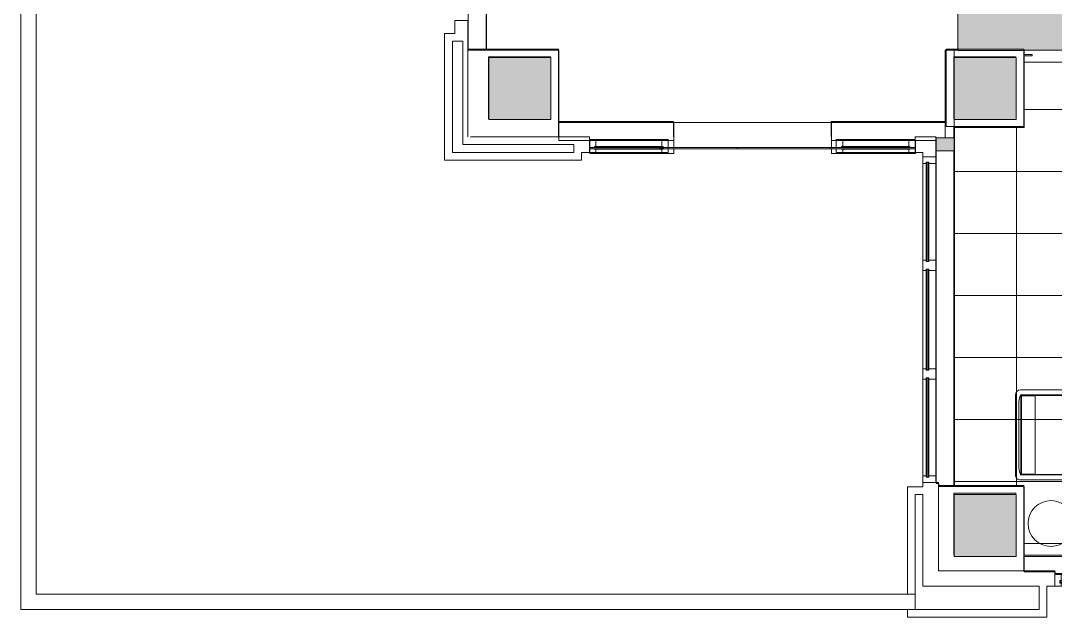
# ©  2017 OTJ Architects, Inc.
# Model space of a CAD drawing. Header units: inches. Extents: x -1206 to 1060, y -822 to 854.
# Drawn here: x -1157.1 to -756.8, y -770.8 to -539.8 of the extents above; entities that cross this region are included whole.
import ezdxf

# ---------------------------------------------------------------- set-up
doc = ezdxf.new("R2010")
doc.units = ezdxf.units.IN
doc.header["$MEASUREMENT"] = 0
doc.linetypes.add('X1$0$IMPORT-2DASHES', pattern=[163.199999, 71.999999, -24, 9.6, -24, 9.6, -24])
for name, color, linetype, lineweight in [('X1$0$18_0109_REV_dwg _7_', 8, 'Continuous', 9), ('X1$0$A-Anno-Revs-FinF', 7, 'Continuous', 9), ('X1$0$A-CLNG', 13, 'Continuous', 13), ('X1$0$A-CLNG-PATT', 13, 'Continuous', 13), ('X1$0$A-WALL', 113, 'Continuous', 13), ('X1$0$A-WALL-PATT', 111, 'Continuous', 13), ('X1$0$ArchiCAD Windows_Pen_No__4', 7, 'Continuous', 9), ('X1$0$BB Columns_Pen_No__3', 250, 'Continuous', 20), ('X1$0$BB Columns_Pen_No__7', 250, 'Continuous', 20), ('X1$0$BB Shell_Pen_No__100', 250, 'Continuous', 20), ('X1$0$BB Shell_Pen_No__95', 250, 'Continuous', 20), ('X1$0$GLZ_GLAZING', 7, 'Continuous', 9), ('X1$0$I-FURN', 30, 'Continuous', 9), ('X1$0$I-WALL', 2, 'Continuous', 13), ('X1$0$S-COLS', 52, 'Continuous', 9)]:
    doc.layers.add(name, color=color, linetype=linetype, lineweight=lineweight)

# ---------------------------------------------------------------- blocks, each defined once
blk = doc.blocks.new('X1$0$Cahoots_Tables - Small Round-4938073-FIRST FLOOR RCP')
at = {"layer": 'X1$0$I-FURN'}
for start, end in [(0, 180), (180, 0)]:
    blk.add_arc((0.015625, 0), 8.858268, start, end, dxfattribs=at)
blk = doc.blocks.new('X1$0$Bernhardt_Design-Chair-Lounge-Atlantic - 6262-4902859-FIRST FLOOR RCP')
at = {"layer": 'X1$0$I-FURN'}
for p, q in [((-17.42, -13.19), (-17.42, 12.18)), ((-15.51, 14.09), (-15.28, 14.09)), ((-15.51, -13.19), (-15.51, 14.09)), ((-15.28, 15.19), (15.28, 15.19)), ((-15.28, 14.09), (-15.28, 15.19)), ((-15.28, 14.09), (-15.28, -12.99)), ((15.28, 15.19), (15.28, 14.09)), ((15.28, 14.09), (15.51, 14.09)), ((15.28, 14.09), (15.28, -12.99)), ((15.51, -13.19), (15.51, 14.09)), ((17.42, 12.18), (17.42, -13.19)), ((-15.28, -7.55), (0, -7.55)), ((-15.15, -12.84), (-15.15, -7.55)), ((15.28, -7.55), (0, -7.55)), ((15.15, -12.84), (15.15, -7.55)), ((-15.42, -13.27), (-14.98, -13.27)), ((15.42, -15.19), (-15.42, -15.19)), ((0, -12.84), (-15.15, -12.84)), ((-15.15, -13.09), (0, -13.09)), ((0, -13.82), (-12.92, -13.82)), ((0, -12.84), (15.15, -12.84)), ((15.15, -13.09), (0, -13.09)), ((0, -13.82), (12.92, -13.82)), ((15.42, -13.27), (14.98, -13.27))]:
    blk.add_line(p, q, dxfattribs=at)
for centre, radius, start, end in [((-15.51, 12.18), 1.92, 90, 180), ((15.51, 12.18), 1.92, 0, 90), ((-15.42, -13.19), 2, 180, 270), ((-15.42, -13.19), 0.0845, 180, 270), ((15.42, -13.19), 2, 270, 0), ((15.42, -13.19), 0.0845, 270, 0)]:
    blk.add_arc(centre, radius, start, end, dxfattribs=at)
for points, knots in [([(-15.15, -12.84), (-15.16, -12.84), (-15.18, -12.85), (-15.2, -12.86), (-15.21, -12.87), (-15.22, -12.88), (-15.23, -12.89), (-15.24, -12.9), (-15.25, -12.91), (-15.26, -12.92), (-15.26, -12.93), (-15.27, -12.95), (-15.28, -12.97), (-15.28, -13), (-15.28, -13.02), (-15.27, -13.04), (-15.26, -13.06), (-15.26, -13.06), (-15.25, -13.07), (-15.24, -13.08), (-15.23, -13.08), (-15.22, -13.09), (-15.21, -13.09), (-15.2, -13.09), (-15.18, -13.09), (-15.16, -13.09), (-15.15, -13.09)], [0, 0, 0, 0, 0.083333, 0.125, 0.166667, 0.1875, 0.208333, 0.25, 0.270833, 0.291667, 0.333333, 0.375, 0.416667, 0.5, 0.583333, 0.625, 0.666667, 0.708333, 0.729167, 0.75, 0.791667, 0.833333, 0.854167, 0.875, 0.916667, 1, 1, 1, 1]), ([(-12.92, -13.82), (-13.42, -13.82), (-14.14, -13.73), (-14.91, -13.39), (-15.15, -13.09)], [0, 0, 0, 0, 0.0573308, 0.1116574, 0.1116574, 0.1116574, 0.1116574]), ([(12.92, -13.82), (13.42, -13.82), (14.14, -13.73), (14.91, -13.39), (15.15, -13.09)], [0, 0, 0, 0, 0.0573308, 0.1116574, 0.1116574, 0.1116574, 0.1116574]), ([(15.15, -12.84), (15.16, -12.84), (15.18, -12.85), (15.2, -12.86), (15.21, -12.87), (15.22, -12.88), (15.23, -12.89), (15.24, -12.9), (15.25, -12.91), (15.26, -12.92), (15.26, -12.93), (15.27, -12.95), (15.28, -12.97), (15.28, -13), (15.28, -13.02), (15.27, -13.04), (15.26, -13.06), (15.26, -13.06), (15.25, -13.07), (15.24, -13.08), (15.23, -13.08), (15.22, -13.09), (15.21, -13.09), (15.2, -13.09), (15.18, -13.09), (15.16, -13.09), (15.15, -13.09)], [0, 0, 0, 0, 0.083333, 0.125, 0.166667, 0.1875, 0.208333, 0.25, 0.270833, 0.291667, 0.333333, 0.375, 0.416667, 0.5, 0.583333, 0.625, 0.666667, 0.708333, 0.729167, 0.75, 0.791667, 0.833333, 0.854167, 0.875, 0.916667, 1, 1, 1, 1])]:
    blk.add_open_spline(points, degree=3, knots=knots, dxfattribs=at)
blk = doc.blocks.new('X1$0$Walls 20 - Walls 1-5284883-FIRST FLOOR RCP')
at = {"layer": 'X1$0$A-WALL', "lineweight": 9}
for p, q in [((126.07, 386.06), (132.07, 386.06)), ((126.07, 236.06), (126.07, 386.06)), ((132.07, 386.06), (132.07, 374.06)), ((132.07, 374.06), (133.07, 374.06)), ((133.07, 374.06), (133.07, 248.06)), ((133.07, 248.06), (132.07, 248.06)), ((132.07, 248.06), (132.07, 236.06)), ((132.07, 236.06), (126.07, 236.06))]:
    blk.add_line(p, q, dxfattribs=at)
blk = doc.blocks.new('X1$0$Walls 21 - Walls 1-5284955-FIRST FLOOR RCP')
at = {"layer": 'X1$0$A-WALL', "lineweight": 9}
for p, q in [((-802.93, -718.94), (-802.93, -590.18)), ((-795.93, -590.18), (-795.93, -720.19)), ((-801.93, -718.94), (-802.93, -718.94)), ((-801.93, -720.19), (-801.93, -718.94)), ((-795.93, -720.19), (-801.93, -720.19))]:
    blk.add_line(p, q, dxfattribs=at)
blk = doc.blocks.new('X1$0$Walls 24 - Walls 1-5285480-FIRST FLOOR RCP')
at = {"layer": 'X1$0$A-WALL', "lineweight": 9}
for p, q in [((-1156.93, -396.99), (-1156.93, -333.94)), ((-1156.93, -333.94), (-1150.99, -333.94)), ((-1150.99, -333.94), (-1150.99, -389.98)), ((-1150.99, -389.98), (-976.93, -389.98)), ((-976.93, -389.98), (-976.93, -551.19)), ((-982.93, -396.99), (-1156.93, -396.99)), ((-982.93, -414.19), (-982.93, -396.99)), ((-983.93, -551.19), (-983.93, -414.19)), ((-983.93, -414.19), (-982.93, -414.19)), ((-976.93, -551.19), (-983.93, -551.19))]:
    blk.add_line(p, q, dxfattribs=at)
blk = doc.blocks.new('X1$0$18_0109_REV_dwg _7__window-fixed-5632552-FIRST FLOOR RCP')
at = {"layer": 'X1$0$ArchiCAD Windows_Pen_No__4', "color": 253, "linetype": 'X1$0$IMPORT-2DASHES'}
for p, q in [((-6723.6, 3788.31), (-6761.1, 3788.31)), ((-6681.6, 3788.31), (-6719.6, 3788.31)), ((-6640.1, 3788.31), (-6677.6, 3788.31)), ((-6723.6, 3783.31), (-6761.1, 3783.31)), ((-6681.6, 3783.31), (-6719.6, 3783.31)), ((-6640.09, 3783.31), (-6677.6, 3783.31))]:
    blk.add_line(p, q, dxfattribs=at)
at = {"layer": 'X1$0$ArchiCAD Windows_Pen_No__4', "color": 253, "flags": 128}
for points in [[(-6723.17, 3788.31), (-6721.6, 3788.31), (-6720.02, 3788.31)], [(-6681.17, 3788.31), (-6679.6, 3788.31), (-6678.02, 3788.31)]]:
    blk.add_lwpolyline(points, dxfattribs=at)
at = {"layer": 'X1$0$GLZ_GLAZING', "color": 253}
for p, q in [((-6723.1, 3786.81), (-6761.6, 3786.81)), ((-6761.6, 3786.32), (-6723.1, 3786.32)), ((-6681.1, 3786.81), (-6720.1, 3786.81)), ((-6720.1, 3786.32), (-6681.1, 3786.32)), ((-6639.59, 3786.81), (-6678.1, 3786.81)), ((-6678.1, 3786.32), (-6639.6, 3786.32))]:
    blk.add_line(p, q, dxfattribs=at)
at = {"layer": 'X1$0$GLZ_GLAZING', "color": 253, "flags": 128}
for points in [[(-6763.6, 3783.31), (-6761.1, 3783.31), (-6761.1, 3786.06), (-6761.6, 3786.06), (-6761.6, 3787.06), (-6761.1, 3787.06), (-6761.1, 3788.31), (-6763.6, 3788.31), (-6763.6, 3787.06), (-6763.6, 3786.06)], [(-6719.6, 3783.31), (-6723.6, 3783.31), (-6723.6, 3786.06), (-6723.1, 3786.06), (-6723.1, 3787.06), (-6723.6, 3787.06), (-6723.6, 3788.31), (-6719.6, 3788.31), (-6719.6, 3787.06), (-6720.1, 3787.06), (-6720.1, 3786.06), (-6719.6, 3786.06)], [(-6681.1, 3786.06), (-6681.1, 3787.06), (-6720.1, 3787.06), (-6720.1, 3786.07), (-6681.59, 3786.07)], [(-6677.6, 3783.31), (-6681.6, 3783.31), (-6681.6, 3786.06), (-6681.1, 3786.06), (-6681.1, 3787.06), (-6681.6, 3787.06), (-6681.6, 3788.31), (-6677.6, 3788.31), (-6677.6, 3787.06), (-6678.1, 3787.06), (-6678.1, 3786.06), (-6677.6, 3786.06)], [(-6637.6, 3783.31), (-6637.6, 3788.31), (-6640.1, 3788.31), (-6640.09, 3787.06), (-6639.59, 3787.06), (-6639.59, 3786.06), (-6640.09, 3786.06), (-6640.09, 3783.31)]]:
    blk.add_lwpolyline(points, close=True, dxfattribs=at)
for points in [[(-6723.1, 3786.06), (-6723.1, 3787.06), (-6761.6, 3787.06), (-6761.6, 3786.07), (-6723.1, 3786.07)], [(-6639.59, 3786.06), (-6639.59, 3787.06), (-6678.1, 3787.06), (-6678.1, 3786.07), (-6639.59, 3786.07)]]:
    blk.add_lwpolyline(points, dxfattribs=at)
blk = doc.blocks.new('X1$0$18_0109_REV_dwg _7_-5631515-FIRST FLOOR RCP')
at = {"layer": 'X1$0$A-Anno-Revs-FinF', "color": 253}
for p, q in [((-7162.69, 2337.42), (-7162.69, 2341.82)), ((-7162.69, 2202.82), (-7162.69, 2332.42)), ((-6985.69, 2175.82), (-7135.69, 2175.82))]:
    blk.add_line(p, q, dxfattribs=at)
at = {"layer": 'X1$0$A-Anno-Revs-FinF', "color": 253, "flags": 128}
for points in [[(-7343.69, 2371.82), (-7343.69, 2533.03), (-7517.76, 2533.03)], [(-7271.19, 2337.82), (-7271.19, 2343.82), (-7315.69, 2343.82)], [(-7165.69, 2343.82), (-7210.19, 2343.82), (-7210.19, 2337.82)]]:
    blk.add_lwpolyline(points, dxfattribs=at)
at = {"layer": 'X1$0$ArchiCAD Windows_Pen_No__4', "color": 253, "linetype": 'X1$0$IMPORT-2DASHES'}
for p, q in [((-7275.69, 2336.82), (-7301.19, 2336.82)), ((-7180.19, 2336.82), (-7205.69, 2336.82))]:
    blk.add_line(p, q, dxfattribs=at)
at = {"layer": 'X1$0$ArchiCAD Windows_Pen_No__4', "color": 253}
for p, q in [((-7275.69, 2331.82), (-7301.19, 2331.82)), ((-7180.19, 2331.82), (-7205.69, 2331.82))]:
    blk.add_line(p, q, dxfattribs=at)
at = {"layer": 'X1$0$BB Columns_Pen_No__3', "color": 9, "flags": 128}
for points in [[(-7350.69, 2371.82), (-7315.69, 2371.82), (-7315.69, 2337.82)], [(-7135.69, 2169.82), (-7135.69, 2202.82), (-7168.69, 2202.82)]]:
    blk.add_lwpolyline(points, dxfattribs=at)
blk.add_lwpolyline([(-7165.69, 2341.82), (-7165.69, 2371.82), (-7135.69, 2371.82), (-7135.69, 2341.82)], close=True, dxfattribs=at)
at = {"layer": 'X1$0$BB Columns_Pen_No__7', "color": 9}
blk.add_line((-7162.69, 2175.82), (-7162.56, 2175.82), dxfattribs=at)
at = {"layer": 'X1$0$BB Columns_Pen_No__7', "color": 9, "flags": 128}
for points in [[(-7342.69, 2368.82), (-7318.69, 2368.82), (-7318.69, 2368.5)], [(-7342.56, 2344.82), (-7342.69, 2344.82), (-7342.69, 2368.82)], [(-7162.69, 2368.82), (-7138.69, 2368.82), (-7138.69, 2368.52)], [(-7162.56, 2344.82), (-7162.69, 2344.82), (-7162.69, 2368.82)], [(-7138.69, 2199.32), (-7138.69, 2199.82), (-7162.69, 2199.82), (-7162.69, 2175.82)]]:
    blk.add_lwpolyline(points, dxfattribs=at)
at = {"layer": 'X1$0$BB Shell_Pen_No__100', "color": 9, "flags": 128}
for points in [[(-7350.69, 2337.82), (-7350.69, 2382.82), (-7355.69, 2382.82), (-7355.69, 2377.82), (-7359.69, 2377.82), (-7359.69, 2328.82), (-7306.69, 2328.82), (-7306.69, 2331.82), (-7303.69, 2331.82), (-7303.69, 2337.82), (-7349.69, 2337.82)], [(-7169.69, 2330.07), (-7169.69, 2337.82), (-7177.69, 2337.82), (-7177.69, 2333.66)], [(-7177.69, 2333.16), (-7177.69, 2331.82), (-7174.69, 2331.82), (-7174.69, 2330.07), (-7169.69, 2330.07)], [(-7180.69, 2154.82), (-7180.69, 2151.82), (-7126.69, 2151.82), (-7126.69, 2163.82), (-7123.69, 2163.82), (-7123.69, 2169.82), (-7168.69, 2169.82), (-7168.69, 2204.07), (-7174.69, 2204.07), (-7174.69, 2202.32), (-7180.69, 2202.32), (-7180.69, 2160.82)]]:
    blk.add_lwpolyline(points, dxfattribs=at)
for points in [[(-7309.69, 2334.82), (-7309.69, 2331.82), (-7356.69, 2331.82), (-7356.69, 2374.82), (-7352.69, 2374.82), (-7352.69, 2334.82)], [(-7177.69, 2199.32), (-7174.69, 2199.32), (-7174.69, 2163.82), (-7129.69, 2163.82), (-7129.69, 2154.82), (-7177.69, 2154.82)]]:
    blk.add_lwpolyline(points, close=True, dxfattribs=at)
at = {"layer": 'X1$0$BB Shell_Pen_No__95', "color": 9, "flags": 128}
for points in [[(-7523.69, 2519.5), (-7523.69, 2522.5), (-7523.69, 2154.82), (-7180.69, 2154.82), (-7177.69, 2154.82)], [(-7177.69, 2160.82), (-7180.69, 2160.82), (-7517.69, 2160.82), (-7517.69, 2522.5), (-7517.69, 2519.5)]]:
    blk.add_lwpolyline(points, dxfattribs=at)
at = {"layer": 'X1$0$GLZ_GLAZING', "color": 253}
for p, q in [((-7301.69, 2333.81), (-7275.19, 2333.81)), ((-7275.19, 2333.32), (-7276.56, 2333.32)), ((-7206.19, 2333.81), (-7179.69, 2333.81)), ((-7208.19, 2331.82), (-7208.19, 2333.16)), ((-7177.69, 2331.82), (-7177.69, 2333.16))]:
    blk.add_line(p, q, dxfattribs=at)
at = {"layer": 'X1$0$GLZ_GLAZING', "color": 253, "flags": 128}
for points in [[(-7303.69, 2331.82), (-7303.69, 2336.82), (-7301.19, 2336.82), (-7301.19, 2334.07), (-7301.69, 2334.07), (-7301.69, 2333.66)], [(-7301.69, 2333.66), (-7301.69, 2334.06), (-7275.19, 2334.06)], [(-7208.19, 2333.66), (-7208.19, 2336.82), (-7205.69, 2336.82), (-7205.69, 2334.07), (-7206.19, 2334.07), (-7206.19, 2333.66)], [(-7206.19, 2333.66), (-7206.19, 2334.06), (-7179.69, 2334.06)], [(-7177.69, 2333.66), (-7177.69, 2336.82), (-7180.19, 2336.82), (-7180.19, 2334.07), (-7179.69, 2334.07), (-7179.69, 2333.66)], [(-7301.69, 2333.16), (-7301.69, 2333.07), (-7301.19, 2333.07), (-7301.19, 2331.82), (-7303.69, 2331.82)], [(-7275.19, 2333.07), (-7301.69, 2333.07), (-7301.69, 2333.16)], [(-7206.19, 2333.16), (-7206.19, 2333.07), (-7205.69, 2333.07), (-7205.69, 2331.82), (-7208.19, 2331.82)], [(-7179.69, 2333.07), (-7206.19, 2333.07), (-7206.19, 2333.16)], [(-7179.69, 2333.16), (-7179.69, 2333.07), (-7180.19, 2333.07), (-7180.19, 2331.82), (-7177.69, 2331.82)]]:
    blk.add_lwpolyline(points, dxfattribs=at)
blk.add_lwpolyline([(-7273.19, 2331.82), (-7273.19, 2336.82), (-7275.69, 2336.82), (-7275.69, 2334.07), (-7275.19, 2334.07), (-7275.19, 2333.07), (-7275.69, 2333.07), (-7275.69, 2331.82)], close=True, dxfattribs=at)
for p, rotation in [((-3386.38, 8967.66), 90), ((-13761.29, 5952.13), 180)]:
    blk.add_blockref('X1$0$18_0109_REV_dwg _7__window-fixed-5632552-FIRST FLOOR RCP', p, dxfattribs=dict(rotation=rotation))
blk = doc.blocks.new('X1$0$Concrete-Rectangular-Column - 24 X 24-V32-FIRST FLOOR RCP')
at = {"layer": 'X1$0$S-COLS'}
blk.add_hatch(color=7, dxfattribs=at).paths.add_polyline_path([(12, -12), (12, 12), (-12, 12), (-12, -12), (-7.08, -12)], flags=0)
at = {"layer": 'X1$0$S-COLS', "color": 8, "lineweight": 20}
for p, q in [((-12, 12), (12, 12)), ((-12, -12), (-12, 12)), ((12, 12), (12, -12)), ((12, -12), (-12, -12))]:
    blk.add_line(p, q, dxfattribs=at)
blk = doc.blocks.new('X1')
at = {"layer": 'X1$0$A-CLNG-PATT'}
h = blk.add_hatch(dxfattribs=at)
h.set_pattern_fill('FP1_25', color=256, style=0, pattern_type=2)
h.set_pattern_definition([(180, (-363.88, 1.81), (3e-15, 24), []), (90, (-363.88, 1.81), (24, -1e-15), [])])
h.paths.add_polyline_path([(-732.59, -747.19), (-618.93, -747.19), (-618.93, -720.18), (-601.9, -720.18), (-601.9, -580.44), (-618.93, -580.44), (-618.93, -555.84), (-768.93, -555.84), (-768.93, -581.19), (-795.93, -581.19), (-795.93, -720.19), (-768.93, -720.19), (-768.93, -747.19)], flags=0)
h.paths.add_polyline_path([(-727.27, -694.47), (-747.54, -694.47), (-747.54, -671.07), (-724.14, -671.07), (-724.14, -694.47)], flags=0)
h.paths.add_polyline_path([(-675.88, -694.1), (-675.88, -670.7), (-652.48, -670.7), (-652.48, -694.1), (-674.03, -694.1)], flags=0)
h.paths.add_polyline_path([(-652.73, -621.88), (-676.13, -621.88), (-676.13, -598.48), (-652.73, -598.48), (-652.73, -616.2)], flags=0)
h.paths.add_polyline_path([(-747.54, -621.88), (-747.54, -598.48), (-724.14, -598.48), (-724.14, -621.88), (-743.24, -621.88)], flags=0)
h.paths.add_polyline_path([(-434.48, -4.08), (-281.86, -4.08), (-281.86, 25.92), (-463.9, 25.92), (-463.9, -4.08), (-452.68, -4.08)], flags=0)
h = blk.add_hatch(dxfattribs=at)
h.set_pattern_fill('FP1_1', color=256, style=0, pattern_type=2)
h.set_pattern_definition([(0, (0, 0), (30.72, 7.68), [1.267, -21.773, 1.267, -21.773, -122.88]), (0, (0, 0), (30.72, 7.68), [-46.08, 1.267, -44.813, 1.267, -21.773, -53.76]), (0, (0, 0), (30.72, 7.68), [-115.2, 1.267, -14.093, 1.267, -37.133]), (120, (11.52, 3.84), (-22.011075, 22.7643), [1.267, -21.773, 1.267, -21.773, -122.88]), (120, (11.52, 3.84), (-22.011075, 22.7643), [-46.08, 1.267, -44.813, 1.267, -21.773, -53.76]), (120, (11.52, 3.84), (-22.011075, 22.7643), [-115.2, 1.267, -14.093, 1.267, -37.133]), (240, (15.36, 19.2), (-8.708925, -30.4443), [1.267, -21.773, 1.267, -21.773, -122.88]), (240, (15.36, 19.2), (-8.708925, -30.4443), [-46.08, 1.267, -44.813, 1.267, -21.773, -53.76]), (240, (15.36, 19.2), (-8.708925, -30.4443), [-115.2, 1.267, -14.093, 1.267, -37.133])])
h.paths.add_polyline_path([(-326.97, -551.3), (-321.18, -551.3), (-321.18, -406.19), (-104.66, -406.19), (-104.66, -343.94), (-281.86, -343.94), (-281.86, -8.7), (-476.15, -8.7), (-476.15, -246.01), (-794.43, -246.01), (-794.43, -455.3), (-794.59, -455.3), (-794.59, -551.3), (-768.93, -551.3), (-768.93, -551.22), (-409.68, -551.22), (-409.68, -551.3), (-349.31, -551.3)], flags=0)
h.paths.add_polyline_path([(-365.68, -515.19), (-749.84, -515.19), (-749.84, -384.3), (-365.68, -384.3), (-365.68, -510.31)], flags=0)
h.paths.add_polyline_path([(-346.93, -343.94), (-425.93, -343.94), (-425.93, -134.94), (-346.93, -134.94), (-346.93, -339.32)], flags=0)
h.paths.add_polyline_path([(-351.55, -339.32), (-351.55, -330.7), (-375.55, -330.7), (-375.55, -308.57), (-421.3, -308.57), (-421.3, -339.32), (-362.43, -339.32)], flags=0)
h.paths.add_polyline_path([(-651.93, -330.7), (-675.93, -330.7), (-675.93, -306.7), (-651.93, -306.7)], flags=0)
h.paths.add_polyline_path([(-362.43, -285.59), (-362.43, -283.24), (-410.43, -283.24), (-410.43, -285.59), (-365.68, -285.59)], flags=0)
h.paths.add_polyline_path([(-299.86, -279.9), (-300.64, -279.79), (-301.36, -279.49), (-301.99, -279.02), (-302.46, -278.4), (-302.76, -277.67), (-302.86, -276.9), (-302.76, -276.12), (-302.46, -275.4), (-301.99, -274.77), (-301.36, -274.3), (-300.64, -274), (-299.86, -273.9), (-299.09, -274), (-298.36, -274.3), (-297.74, -274.77), (-297.27, -275.4), (-296.97, -276.12), (-296.86, -276.9), (-296.97, -277.67), (-297.27, -278.4), (-297.74, -279.02), (-298.36, -279.49), (-299.09, -279.79)], flags=0)
h.paths.add_polyline_path([(-410.43, -240.17), (-362.43, -240.17), (-362.43, -237.82), (-410.43, -237.82)], flags=0)
h.paths.add_polyline_path([(-299.86, -212.85), (-300.64, -212.74), (-301.36, -212.45), (-301.99, -211.97), (-302.46, -211.35), (-302.76, -210.62), (-302.86, -209.85), (-302.76, -209.07), (-302.46, -208.35), (-301.99, -207.73), (-301.36, -207.25), (-300.64, -206.95), (-299.86, -206.85), (-299.09, -206.95), (-298.36, -207.25), (-297.74, -207.73), (-297.27, -208.35), (-296.97, -209.07), (-296.86, -209.85), (-296.97, -210.62), (-297.27, -211.35), (-297.74, -211.97), (-298.46, -212.49), (-299.09, -212.74)], flags=0)
h.paths.add_polyline_path([(-362.43, -194.86), (-362.43, -192.51), (-410.43, -192.51), (-410.43, -194.86), (-363.06, -194.86)], flags=0)
h.paths.add_polyline_path([(-391.9, -149.62), (-362.43, -149.62), (-362.43, -147.27), (-410.43, -147.27), (-410.43, -149.62), (-407.47, -149.62)], flags=0)
h.paths.add_polyline_path([(-299.86, -145.8), (-300.64, -145.7), (-301.4, -145.37), (-301.99, -144.92), (-302.46, -144.3), (-302.76, -143.57), (-302.86, -142.8), (-302.76, -142.02), (-302.46, -141.3), (-301.99, -140.68), (-301.36, -140.2), (-300.64, -139.9), (-299.86, -139.8), (-299.09, -139.9), (-298.36, -140.2), (-297.74, -140.68), (-297.27, -141.3), (-296.97, -142.02), (-296.86, -142.8), (-296.97, -143.57), (-297.27, -144.3), (-297.74, -144.92), (-298.36, -145.4), (-299.09, -145.7)], flags=0)
h.paths.add_polyline_path([(-351.84, -93.19), (-378.18, -93.19), (-378.18, -64.69), (-349.68, -64.69), (-349.68, -93.19), (-350.3, -93.19)], flags=0)
h.paths.add_polyline_path([(-369.19, -90.94), (-351.93, -90.94), (-351.93, -90.7), (-375.84, -90.7), (-375.84, -66.94), (-375.93, -66.94), (-375.93, -90.94), (-369.87, -90.94)], flags=0)
h.paths.add_polyline_path([(-299.86, -78.75), (-300.64, -78.65), (-301.36, -78.35), (-301.99, -77.87), (-302.46, -77.25), (-302.76, -76.53), (-302.86, -75.75), (-302.76, -74.97), (-302.46, -74.25), (-301.99, -73.63), (-301.36, -73.15), (-300.64, -72.85), (-299.86, -72.75), (-299.09, -72.85), (-298.36, -73.15), (-297.74, -73.63), (-297.27, -74.25), (-296.97, -74.97), (-296.86, -75.75), (-296.97, -76.53), (-297.27, -77.25), (-297.74, -77.87), (-298.36, -78.35), (-299.09, -78.65)], flags=0)
at = {"layer": 'X1$0$A-WALL-PATT', "lineweight": 9}
blk.add_hatch(color=7, dxfattribs=at).paths.add_polyline_path([(-795.93, -590.18), (-795.93, -585.18), (-802.93, -585.18), (-802.93, -590.18)], flags=0)
h = blk.add_hatch(color=7, dxfattribs=at)
h.paths.add_polyline_path([(-810.93, -589.44), (-810.93, -588.94), (-843.93, -588.94), (-843.93, -589.44)], flags=0)
h.paths.add_polyline_path([(-909.93, -589.44), (-909.93, -588.94), (-936.93, -588.94), (-936.93, -589.44)], flags=0)
at = {"layer": 'X1$0$A-CLNG'}
for p, q in [((-976.93, -389.98), (-976.93, -551.22)), ((-794.59, -551.3), (-794.59, -455.19)), ((-976.93, -551.22), (-948.93, -551.22)), ((-948.93, -551.22), (-948.93, -579.19)), ((-795.93, -551.22), (-794.59, -551.22)), ((-768.93, -551.3), (-794.59, -551.3)), ((-768.93, -581.19), (-768.93, -555.84)), ((-948.93, -579.19), (-799.43, -579.19)), ((-795.93, -581.19), (-768.93, -581.19)), ((-795.93, -720.19), (-795.93, -590.18)), ((-768.93, -720.19), (-795.93, -720.19)), ((-768.93, -747.19), (-768.93, -720.19)), ((-618.93, -747.19), (-768.93, -747.19))]:
    blk.add_line(p, q, dxfattribs=at)
at = {"layer": 'X1$0$A-WALL', "lineweight": 9}
for p, q in [((-618.18, -551.22), (-768.93, -551.22)), ((-768.93, -552.93), (-768.93, -551.22)), ((-768.93, -555.84), (-768.93, -553.43)), ((-768.93, -555.84), (-618.18, -555.84)), ((-948.93, -586.19), (-948.93, -579.19)), ((-904.43, -579.19), (-904.43, -586.19)), ((-843.43, -586.19), (-843.43, -579.19)), ((-948.93, -586.19), (-904.43, -586.19)), ((-810.93, -586.19), (-802.93, -586.19))]:
    blk.add_line(p, q, dxfattribs=at)
at = {"layer": 'X1$0$A-WALL'}
blk.add_line((-795.93, -585.18), (-799.43, -585.18), dxfattribs=at)
at = {"layer": 'X1$0$I-WALL'}
for p, q in [((-799.43, -585.18), (-799.43, -551.22)), ((-799.43, -551.22), (-795.93, -551.22)), ((-795.93, -551.22), (-795.93, -554.09)), ((-768.93, -553.43), (-768.93, -552.93)), ((-768.93, -552.93), (-765.84, -552.93)), ((-765.84, -553.43), (-768.93, -553.43)), ((-765.84, -552.93), (-765.84, -553.43)), ((-795.93, -578.09), (-795.93, -585.18)), ((-909.93, -588.94), (-879.93, -588.94)), ((-879.93, -589.44), (-909.93, -589.44)), ((-879.93, -588.94), (-879.93, -589.44))]:
    blk.add_line(p, q, dxfattribs=at)
at = {"layer": 'X1$0$I-WALL', "lineweight": 9}
for p, q in [((-936.93, -588.94), (-936.93, -586.19)), ((-904.43, -586.19), (-904.43, -591.19)), ((-810.93, -586.19), (-843.43, -586.19)), ((-843.43, -588.94), (-843.43, -586.19)), ((-810.93, -586.19), (-810.93, -588.94)), ((-936.93, -591.19), (-936.93, -589.44)), ((-936.93, -591.19), (-904.43, -591.19)), ((-909.93, -588.94), (-909.93, -589.44)), ((-843.93, -588.94), (-879.93, -588.94)), ((-879.93, -589.44), (-843.93, -589.44)), ((-843.43, -591.19), (-843.43, -589.44)), ((-843.43, -591.19), (-810.93, -591.19)), ((-810.93, -589.44), (-810.93, -591.19))]:
    blk.add_line(p, q, dxfattribs=at)
at = {"layer": 'X1$0$I-WALL', "color": 8, "lineweight": 20}
for p, q in [((-802.93, -590.18), (-802.93, -585.18)), ((-802.93, -585.18), (-799.43, -585.18)), ((-795.93, -585.18), (-795.93, -590.18)), ((-936.93, -589.44), (-936.93, -588.94)), ((-936.93, -588.94), (-909.93, -588.94)), ((-909.93, -589.44), (-936.93, -589.44)), ((-843.93, -589.44), (-843.93, -588.94)), ((-843.93, -588.94), (-810.93, -588.94)), ((-810.93, -589.44), (-843.93, -589.44)), ((-810.93, -588.94), (-810.93, -589.44)), ((-795.93, -590.18), (-802.93, -590.18))]:
    blk.add_line(p, q, dxfattribs=at)
at = {"layer": 'X1$0$18_0109_REV_dwg _7_', "color": 253}
blk.add_blockref('X1$0$18_0109_REV_dwg _7_-5631515-FIRST FLOOR RCP', (6366.63, -2922.6), dxfattribs=at)
at = {"layer": 'X1$0$A-WALL', "lineweight": 9}
for name in ['X1$0$Walls 24 - Walls 1-5285480-FIRST FLOOR RCP', 'X1$0$Walls 21 - Walls 1-5284955-FIRST FLOOR RCP']:
    blk.add_blockref(name, (0, 0), dxfattribs=at)
at = {"layer": 'X1$0$A-WALL', "lineweight": 9, "rotation": 270.0000000000001}
blk.add_blockref('X1$0$Walls 20 - Walls 1-5284883-FIRST FLOOR RCP', (-1004.99, -621.12), dxfattribs=at)
at = {"layer": 'X1$0$I-FURN'}
for name, p, rotation in [('X1$0$Bernhardt_Design-Chair-Lounge-Atlantic - 6262-4902859-FIRST FLOOR RCP', (-757.07, -700.15), 270.0000000000008), ('X1$0$Cahoots_Tables - Small Round-4938073-FIRST FLOOR RCP', (-758.54, -734.49), 89.86116781745531)]:
    blk.add_blockref(name, p, dxfattribs=dict(at, rotation=rotation))
at = {"layer": 'X1$0$S-COLS'}
for p in [(-963.93, -566.1), (-783.93, -566.09), (-783.93, -735.28)]:
    blk.add_blockref('X1$0$Concrete-Rectangular-Column - 24 X 24-V32-FIRST FLOOR RCP', p, dxfattribs=at)

msp = doc.modelspace()

# ---------------------------------------------------------------- block references
at = {"color": 253}
msp.add_blockref('X1', (0, 0), dxfattribs=at)

doc.saveas('drawing.dxf')
